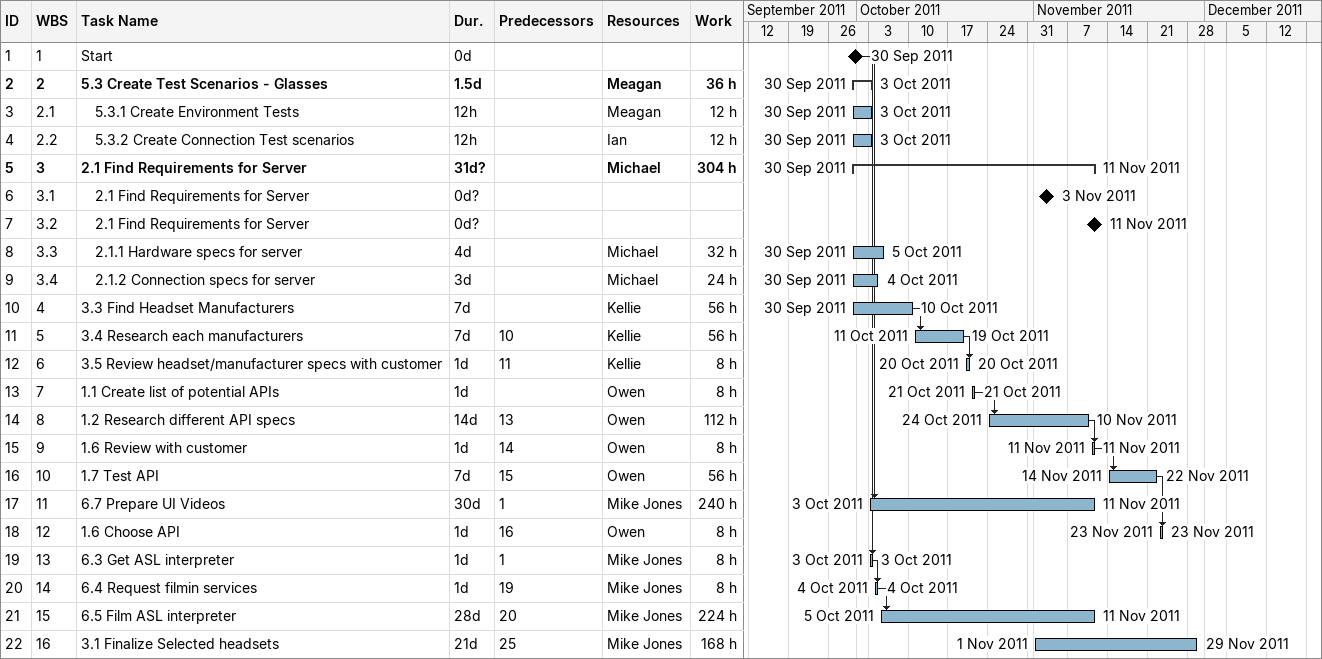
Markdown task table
| ID | WBS | Task | Duration | Start | Finish | Predecessors | Resources | Work (h) |
|---|---|---|---|---|---|---|---|---|
| 1 | 1 | Start | 0d | 2011-09-30 | 2011-09-30 |  |  |  |
| 2 | 2 | **5.3 Create Test Scenarios - Glasses** | 1.5d | 2011-09-30 | 2011-10-03 |  | Meagan | 36 |
| 3 | 2.1 | 5.3.1 Create Environment Tests | 12h | 2011-09-30 | 2011-10-03 |  | Meagan | 12 |
| 4 | 2.2 | 5.3.2 Create Connection Test scenarios | 12h | 2011-09-30 | 2011-10-03 |  | Ian | 12 |
| 5 | 3 | **2.1 Find Requirements for Server** | 31d? | 2011-09-30 | 2011-11-11 |  | Michael | 304 |
| 6 | 3.1 | 2.1 Find Requirements for Server | 0d? | 2011-11-03 | 2011-11-03 |  |  |  |
| 7 | 3.2 | 2.1 Find Requirements for Server | 0d? | 2011-11-11 | 2011-11-11 |  |  |  |
| 8 | 3.3 | 2.1.1 Hardware specs for server | 4d | 2011-09-30 | 2011-10-05 |  | Michael | 32 |
| 9 | 3.4 | 2.1.2 Connection specs for server | 3d | 2011-09-30 | 2011-10-04 |  | Michael | 24 |
| 10 | 4 | 3.3 Find Headset Manufacturers | 7d | 2011-09-30 | 2011-10-10 |  | Kellie | 56 |
| 11 | 5 | 3.4 Research each manufacturers | 7d | 2011-10-11 | 2011-10-19 | 10 | Kellie | 56 |
| 12 | 6 | 3.5 Review headset/manufacturer specs with customer | 1d | 2011-10-20 | 2011-10-20 | 11 | Kellie | 8 |
| 13 | 7 | 1.1 Create list of potential APIs | 1d | 2011-10-21 | 2011-10-21 |  | Owen | 8 |
| 14 | 8 | 1.2 Research different API specs | 14d | 2011-10-24 | 2011-11-10 | 13 | Owen | 112 |
| 15 | 9 | 1.6 Review with customer | 1d | 2011-11-11 | 2011-11-11 | 14 | Owen | 8 |
| 16 | 10 | 1.7 Test API | 7d | 2011-11-14 | 2011-11-22 | 15 | Owen | 56 |
| 17 | 11 | 6.7 Prepare UI Videos | 30d | 2011-10-03 | 2011-11-11 | 1 | Mike Jones | 240 |
| 18 | 12 | 1.6 Choose API | 1d | 2011-11-23 | 2011-11-23 | 16 | Owen | 8 |
| 19 | 13 | 6.3 Get ASL interpreter | 1d | 2011-10-03 | 2011-10-03 | 1 | Mike Jones | 8 |
| 20 | 14 | 6.4 Request filmin services | 1d | 2011-10-04 | 2011-10-04 | 19 | Mike Jones | 8 |
| 21 | 15 | 6.5 Film ASL interpreter | 28d | 2011-10-05 | 2011-11-11 | 20 | Mike Jones | 224 |
| 22 | 16 | 3.1 Finalize Selected headsets | 21d | 2011-11-01 | 2011-11-29 | 25 | Mike Jones | 168 |
